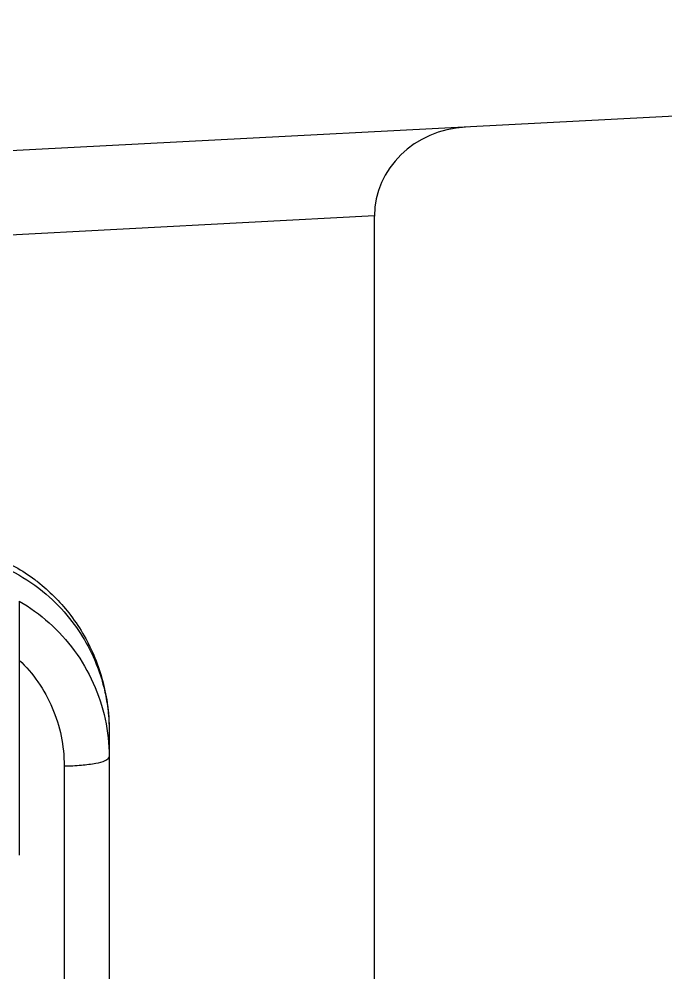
# Model space of a CAD drawing. Header units: millimetres. Extents: x 29875 to 31218, y -21313 to -20364.
# Drawn here: x 30575.34 to 30582.66, y -20678.9 to -20668.09 of the extents above; entities that cross this region are included whole.
import ezdxf

# ---------------------------------------------------------------- set-up
doc = ezdxf.new("R2010")
doc.units = ezdxf.units.MM
doc.header["$LTSCALE"] = 8
doc.layers.add('Cav-cor', color=30, linetype='Continuous')
doc.layers.add('PRODUCT', color=1, linetype='Continuous')

msp = doc.modelspace()

# ---------------------------------------------------------------- linework, layer by layer
at = {"layer": 'Cav-cor', "color": 241}
for p, q in [((30627.82, -20666.83), (30572.668, -20669.72)), ((30579.363, -20670.322), (30571.72, -20670.723)), ((30579.363, -20692.249), (30579.363, -20670.322))]:
    msp.add_line(p, q, dxfattribs=at)
msp.add_ellipse((30580.446, -20670.314), major_axis=(-1.081, -0.057), ratio=0.923761, start_param=-1.570796, end_param=-0.048374, dxfattribs=at)
at = {"layer": 'PRODUCT'}
for p, q in [((30575.34, -20674.685), (30575.34, -20677.562)), ((30576.36, -20676.153), (30576.36, -20679.612)), ((30575.85, -20676.55), (30575.85, -20679.242))]:
    msp.add_line(p, q, dxfattribs=at)
for points, start_tangent, end_tangent in [([(30574.83, -20674.183), (30575.288, -20674.362), (30575.646, -20674.606), (30575.912, -20674.881), (30576.101, -20675.161), (30576.218, -20675.408)], (0.968356, -0.249575), (0.366875, -0.93027)), ([(30575.058, -20674.181), (30575.517, -20674.44), (30575.552, -20674.467)], (0.92785, -0.372954), (0.786043, -0.618172)), ([(30575.552, -20674.467), (30575.903, -20674.819), (30576.185, -20675.295), (30576.337, -20675.838), (30576.36, -20676.154)], (0.786043, -0.618172), (-0.00007, -1)), ([(30575.34, -20674.685), (30575.68, -20674.93), (30575.965, -20675.244), (30576.18, -20675.612), (30576.314, -20676.02)], (0.866497, -0.499183), (0.210446, -0.977605)), ([(30575.34, -20675.353), (30575.554, -20675.6), (30575.715, -20675.892), (30575.816, -20676.213), (30575.85, -20676.55)], (0.729011, -0.684501), (-0.000123, -1)), ([(30576.218, -20675.408), (30576.228, -20675.433), (30576.306, -20675.69), (30576.327, -20675.789)], (0.366875, -0.93027), (0.17938, -0.98378)), ([(30576.327, -20675.789), (30576.343, -20675.889)], (0.17938, -0.98378), (0.130037, -0.991509)), ([(30576.343, -20675.889), (30576.347, -20675.926), (30576.36, -20676.153)], (0.130037, -0.991509), (-0.000002, -1)), ([(30576.314, -20676.02), (30576.36, -20676.447)], (0.210446, -0.977605), (-0.000045, -1)), ([(30575.85, -20676.55), (30576.045, -20676.542), (30576.21, -20676.52), (30576.321, -20676.487), (30576.36, -20676.447)], (1, 0), (0, 1))]:
    msp.add_spline(points, degree=3, dxfattribs=dict(at, start_tangent=start_tangent, end_tangent=end_tangent))

doc.saveas('drawing.dxf')
